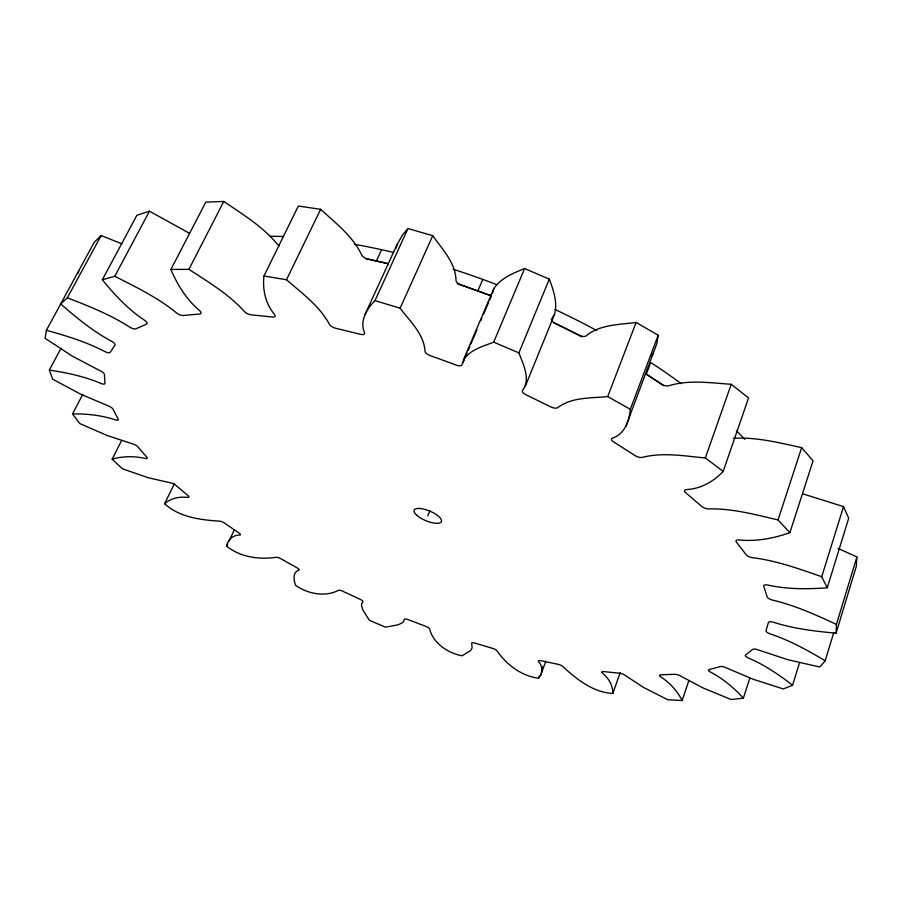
<?xml version="1.0" encoding="UTF-8"?>
<svg xmlns="http://www.w3.org/2000/svg" width="902" height="902" viewBox="0 0 902 902"><rect width="100%" height="100%" fill="white"/><g stroke="black" fill="none" stroke-linecap="round" stroke-linejoin="round"><path stroke-width="1.35" d="M799.612 662.463L792.565 685.238C778.798 674.527 764.163 664.661 748.051 657.84A4.69 1.567 18.7 0 1 745.548 654.965L752.73 649.44A4.747 1.601 18.6 0 1 758.379 649.97L788.111 659.79L819.85 667.006L825.206 660.771C807.617 650.286 789.509 640.285 770.004 633.835A4.916 1.714 18.3 0 1 766.057 630.656L768.38 622.527A4.984 1.759 18.3 0 1 773.42 622.233C793.681 628.739 814.957 631.265 836.075 633.17L836.436 624.398L856.9 556.951L838.026 548.371M856.9 556.951L856.314 566.332L836.075 633.17M388.311 263.722L368.027 259.088A5.536 2.559 25.5 0 1 361.691 254.95C352.795 236.177 335.589 223.076 320.65 209.298L298.337 206.051L263.959 275.989C262.392 289.519 265.538 304.03 274.591 314.505A5.57 2.289 26 0 1 272.472 317.042L251.297 314.854A5.536 2.244 26.3 0 1 244.284 311.404C228.68 294.075 208.272 281.999 188.913 269.36L170.906 269.461C177.435 285.021 186.714 299.78 199.714 310.739A5.423 2.12 26.8 0 1 199.613 313.997L183.377 315.497A5.367 2.075 27 0 1 176.521 312.915C157.906 297.716 136.101 287.073 114.768 276.283L102.343 279.767C114.701 295.01 128.355 309.566 144.794 320.447A5.22 1.951 27.2 0 1 146.507 324.122L135.965 328.79A5.164 1.905 27.2 0 1 129.775 327.167C110.382 314.651 88.779 306.094 67.346 297.795L60.693 303.963C76.591 317.854 93.086 331.395 111.78 341.396A5.006 1.781 27.2 0 1 114.949 345.195L110.145 352.321A4.95 1.736 27.1 0 1 104.982 351.633C86.502 341.948 66.421 335.792 46.363 330.301L45.1 338.318L72.329 356.155L100.201 370.778A4.781 1.624 26.9 0 1 104.44 374.465L104.97 383.305A4.713 1.578 26.8 0 1 101.013 383.451C84.551 376.472 66.928 372.718 49.306 370.091L61.065 348.217M551.663 318.767A5.604 2.638 21.9 0 0 555.125 323.322L579.163 335.24A5.592 2.627 21.4 0 0 586.131 335.86C599.762 324.382 619.302 324.731 636.124 322.431L658.189 335.217L630.318 409.328C629.472 420.907 624.455 434.403 612.345 438.147A5.66 2.39 20.4 0 0 613.901 442.104L634.907 455.499A5.637 2.368 20.1 0 0 642.427 457.359C662.981 452.082 684.573 456.051 705.33 457.979L723.19 471.396C713.64 481.6 700.471 488.963 686.309 489.583A5.559 2.266 19.2 0 0 685.757 492.774L701.508 506.259A5.513 2.221 19 0 0 708.825 508.908C732.323 508.333 755.335 514.647 778.043 519.924L789.881 532.665C773.612 538.393 756.158 541.752 738.896 539.892A5.401 2.108 18.5 0 0 736.438 542.136L746.044 554.572A5.344 2.052 18.4 0 0 752.572 557.684C776.396 560.616 799.172 568.858 821.722 576.728L827.235 587.788C807.414 589.243 787.243 589.378 767.749 585.037A5.198 1.928 18.2 0 0 763.78 586.289L767.162 596.82A5.141 1.883 18.2 0 0 772.507 600.089C794.775 605.31 815.758 614.803 836.436 624.398M658.189 335.217L656.96 343.267L625.819 426.533M78.294 273.182L78.756 270.735M630.318 409.328L607.711 396.564C591.013 398.278 571.721 396.993 557.729 407.648A5.705 2.447 21.5 0 1 550.694 406.836L526.125 394.828A5.716 2.458 22 0 1 522.506 390.431C530.996 379.302 523.194 364.228 518.909 352.885L493.687 342.151C482.096 346.785 465.319 350.822 462.038 364.701A5.716 2.458 23.2 0 1 456.198 365.073L430.367 355.647A5.705 2.458 23.7 0 1 425.022 351.194C423.951 334.078 409.936 321.157 400.138 308.202L374.984 300.637C366.855 308.721 359.267 321.18 364.566 332.748A5.671 2.402 24.8 0 1 360.439 334.292L335.848 328.305A5.649 2.379 25.2 0 1 329.343 324.19C319.488 305.812 301.888 293.206 286.498 279.744L263.959 275.989M525.257 386.338L554.538 314.347C557.808 302.508 553.422 290.196 549.307 279.113L524.603 268.57C513.317 273.092 500.948 278.087 493.868 288.493L463.38 360.011M545.879 661.166L540.546 675.44L538.55 678.214C521.582 676.094 506.586 664.763 497.047 650.928A3.958 1.173 21.6 0 0 492.65 648.391L474.88 643.081A3.946 1.173 21.8 0 0 471.712 643.351L472.118 648.064L470.269 650.883L462.038 655.788C448.114 653.228 433.208 643.318 429.634 629.021A3.912 1.15 22.3 0 0 425.958 626.428L408.2 619.651A3.912 1.15 22.5 0 0 404.299 619.347L403.634 621.501L402.01 622.955L398.154 624.782L385.537 627.172L369.38 620.339L362.784 609.82L361.623 605.862L361.668 603.742L362.897 601.826A3.912 1.15 23 0 0 360.045 599.278L342.839 591.261A3.912 1.161 23.2 0 0 338.351 590.393C325.092 597.316 307.548 593.809 295.698 585.409C293.691 580.538 292.293 572.048 298.9 570.211A3.946 1.173 23.7 0 0 296.972 567.786L280.883 558.755A3.969 1.184 23.9 0 0 275.933 557.335C259.054 559.792 240.248 557.109 226.65 546.229C227.417 539.802 233.302 534.841 239.752 535.066A4.036 1.206 24.4 0 0 238.85 532.868L224.451 523.092A4.059 1.229 24.6 0 0 219.197 521.119C200.12 519.879 179.126 517.15 164.581 503.744L174.266 483.9M396.091 248.242L397.117 244.465L402.585 234.824L407.986 228.533L432.746 235.704C442.251 249.189 455.724 263.001 456.006 280.409A5.604 2.638 23.8 0 0 461.17 284.953L486.55 294.097A5.604 2.65 23.3 0 0 491.364 294.537M492.379 293.511L493.868 288.493M825.206 660.771L833.775 632.539M827.235 587.788L848.714 518.21L843.517 506.608L802.915 493.879M821.722 576.728L843.517 506.608M540.546 675.44C542.925 670.862 542.113 665.202 538.483 661.527A4.025 1.206 21.1 0 1 540.794 660.692L557.966 664.289A4.048 1.218 20.9 0 1 562.995 666.679C576.84 679.522 593.313 692.386 612.808 693.491L620.159 672.734M612.808 693.491C613.01 685.43 608.489 677.909 602.311 672.982A4.138 1.263 20.4 0 1 603.63 671.584L619.561 673.23A4.172 1.285 20.2 0 1 625.075 675.361L643.803 687.572L667.886 699.783L682.16 700.538C677.289 690.876 669.701 682.634 660.602 676.771A4.296 1.342 19.8 0 1 660.783 674.831L674.707 674.29A4.341 1.364 19.6 0 1 680.525 676.026L703.56 688.181L731.139 699.524L743.372 698.171L749.821 678.09M789.881 532.665L813.074 460.787L801.664 447.64C779.227 442.792 756.383 436.884 733.236 438.304M778.043 519.924L801.664 447.64M682.16 700.538L688.778 680.818M723.19 471.396L748.57 397.94L731.229 384.297C710.573 382.91 688.936 379.539 668.777 385.774A5.536 2.537 19.7 0 1 661.358 384.06L646.328 374.161L650.703 362.503A349.457 138.863 22.7 0 1 681.269 383.677M705.33 457.979L731.229 384.297M538.55 678.214L539.52 675.632M541.448 670.468L542.891 666.601M607.711 396.564L636.124 322.431M518.909 352.885L549.307 279.113M427.751 515.921L429.904 510.78M493.687 342.151L524.603 268.57M462.591 363.405L464.248 359.526M465.353 356.933L467.01 353.054M468.115 350.461L469.762 346.582M470.867 343.989L476.933 329.749M480.8 320.695L481.905 318.102M483.551 314.223L488.523 302.565M489.628 299.983L491.274 296.093M477.812 290.963L482.784 279.417M400.138 308.202L432.746 235.704M374.984 300.637L407.986 228.533M364.588 315.373L397.117 244.465M376.348 261.005L381.58 249.696M226.65 546.229L227.823 543.726M228.995 541.223L234.249 529.959M286.498 279.744L320.65 209.298M164.581 503.744C170.794 498.186 179.599 496.359 187.74 497.419A4.149 1.274 25.1 0 0 187.932 495.548L175.879 485.332A4.194 1.285 25.3 0 0 170.501 482.841L148.266 477.733L122.401 468.792L112.152 459.141L121.612 440.526M188.913 269.36L223.764 201.462C242.638 214.236 262.64 226.503 277.376 244.194A5.435 2.413 26.7 0 0 279.282 245.84M170.906 269.461L205.791 202.149L223.764 201.462M112.152 459.141C122.931 456.141 134.477 455.938 145.369 458.509A4.307 1.353 25.7 0 0 146.767 457.077L137.78 446.806A4.363 1.376 25.9 0 0 132.481 443.829L107.349 435.576L79.748 423.545L72.532 413.917L82.792 394.343M114.768 276.283L149.461 211.192L189.307 233.201M102.343 279.767L136.89 215.285L149.461 211.192M46.363 330.301L94.214 242.3L101.137 235.546L121.917 243.833M67.346 297.795L101.137 235.546M552.385 317.662L554.538 314.347M651.718 355.783L653.195 353.607M792.565 685.238L783.263 688.948L752.99 679.206L726.155 667.796A4.533 1.477 19 0 0 720.258 666.589L709.231 669.555A4.476 1.443 19.2 0 0 710.336 672.001C722.863 678.552 733.867 687.764 743.372 698.171M72.532 413.917C87.009 413.702 101.655 415.292 115.456 419.87A4.499 1.454 26.3 0 0 118.128 419.013L112.975 409.158A4.555 1.488 26.4 0 0 108.037 405.776L80.898 394.298L52.699 379.223L49.306 370.091M365.524 258.682A350.404 137.228 22.7 0 1 388.04 263.711M457.224 283.724A350.404 137.228 22.7 0 1 489.38 295.281M553.929 322.86A350.404 137.228 22.7 0 1 581.937 336.784M646.328 374.161A350.404 137.228 22.7 0 1 663.432 385.616M270.183 236.279A349.457 138.863 22.7 0 1 283.499 236.516M354.655 244.352A349.457 138.863 22.7 0 1 393.238 252.368M453.086 269.191A349.457 138.863 22.7 0 1 496.878 284.694M554.955 309.465A349.457 138.863 22.7 0 1 596.718 330.504M736.303 430.558A349.457 138.863 22.7 0 1 744.759 439.342M416.871 515.369A14.782 5.175 22.7 0 0 440.526 522.574A14.782 5.175 22.7 0 0 425.913 509.709A14.782 5.175 22.7 0 0 416.871 515.369"/></g></svg>
